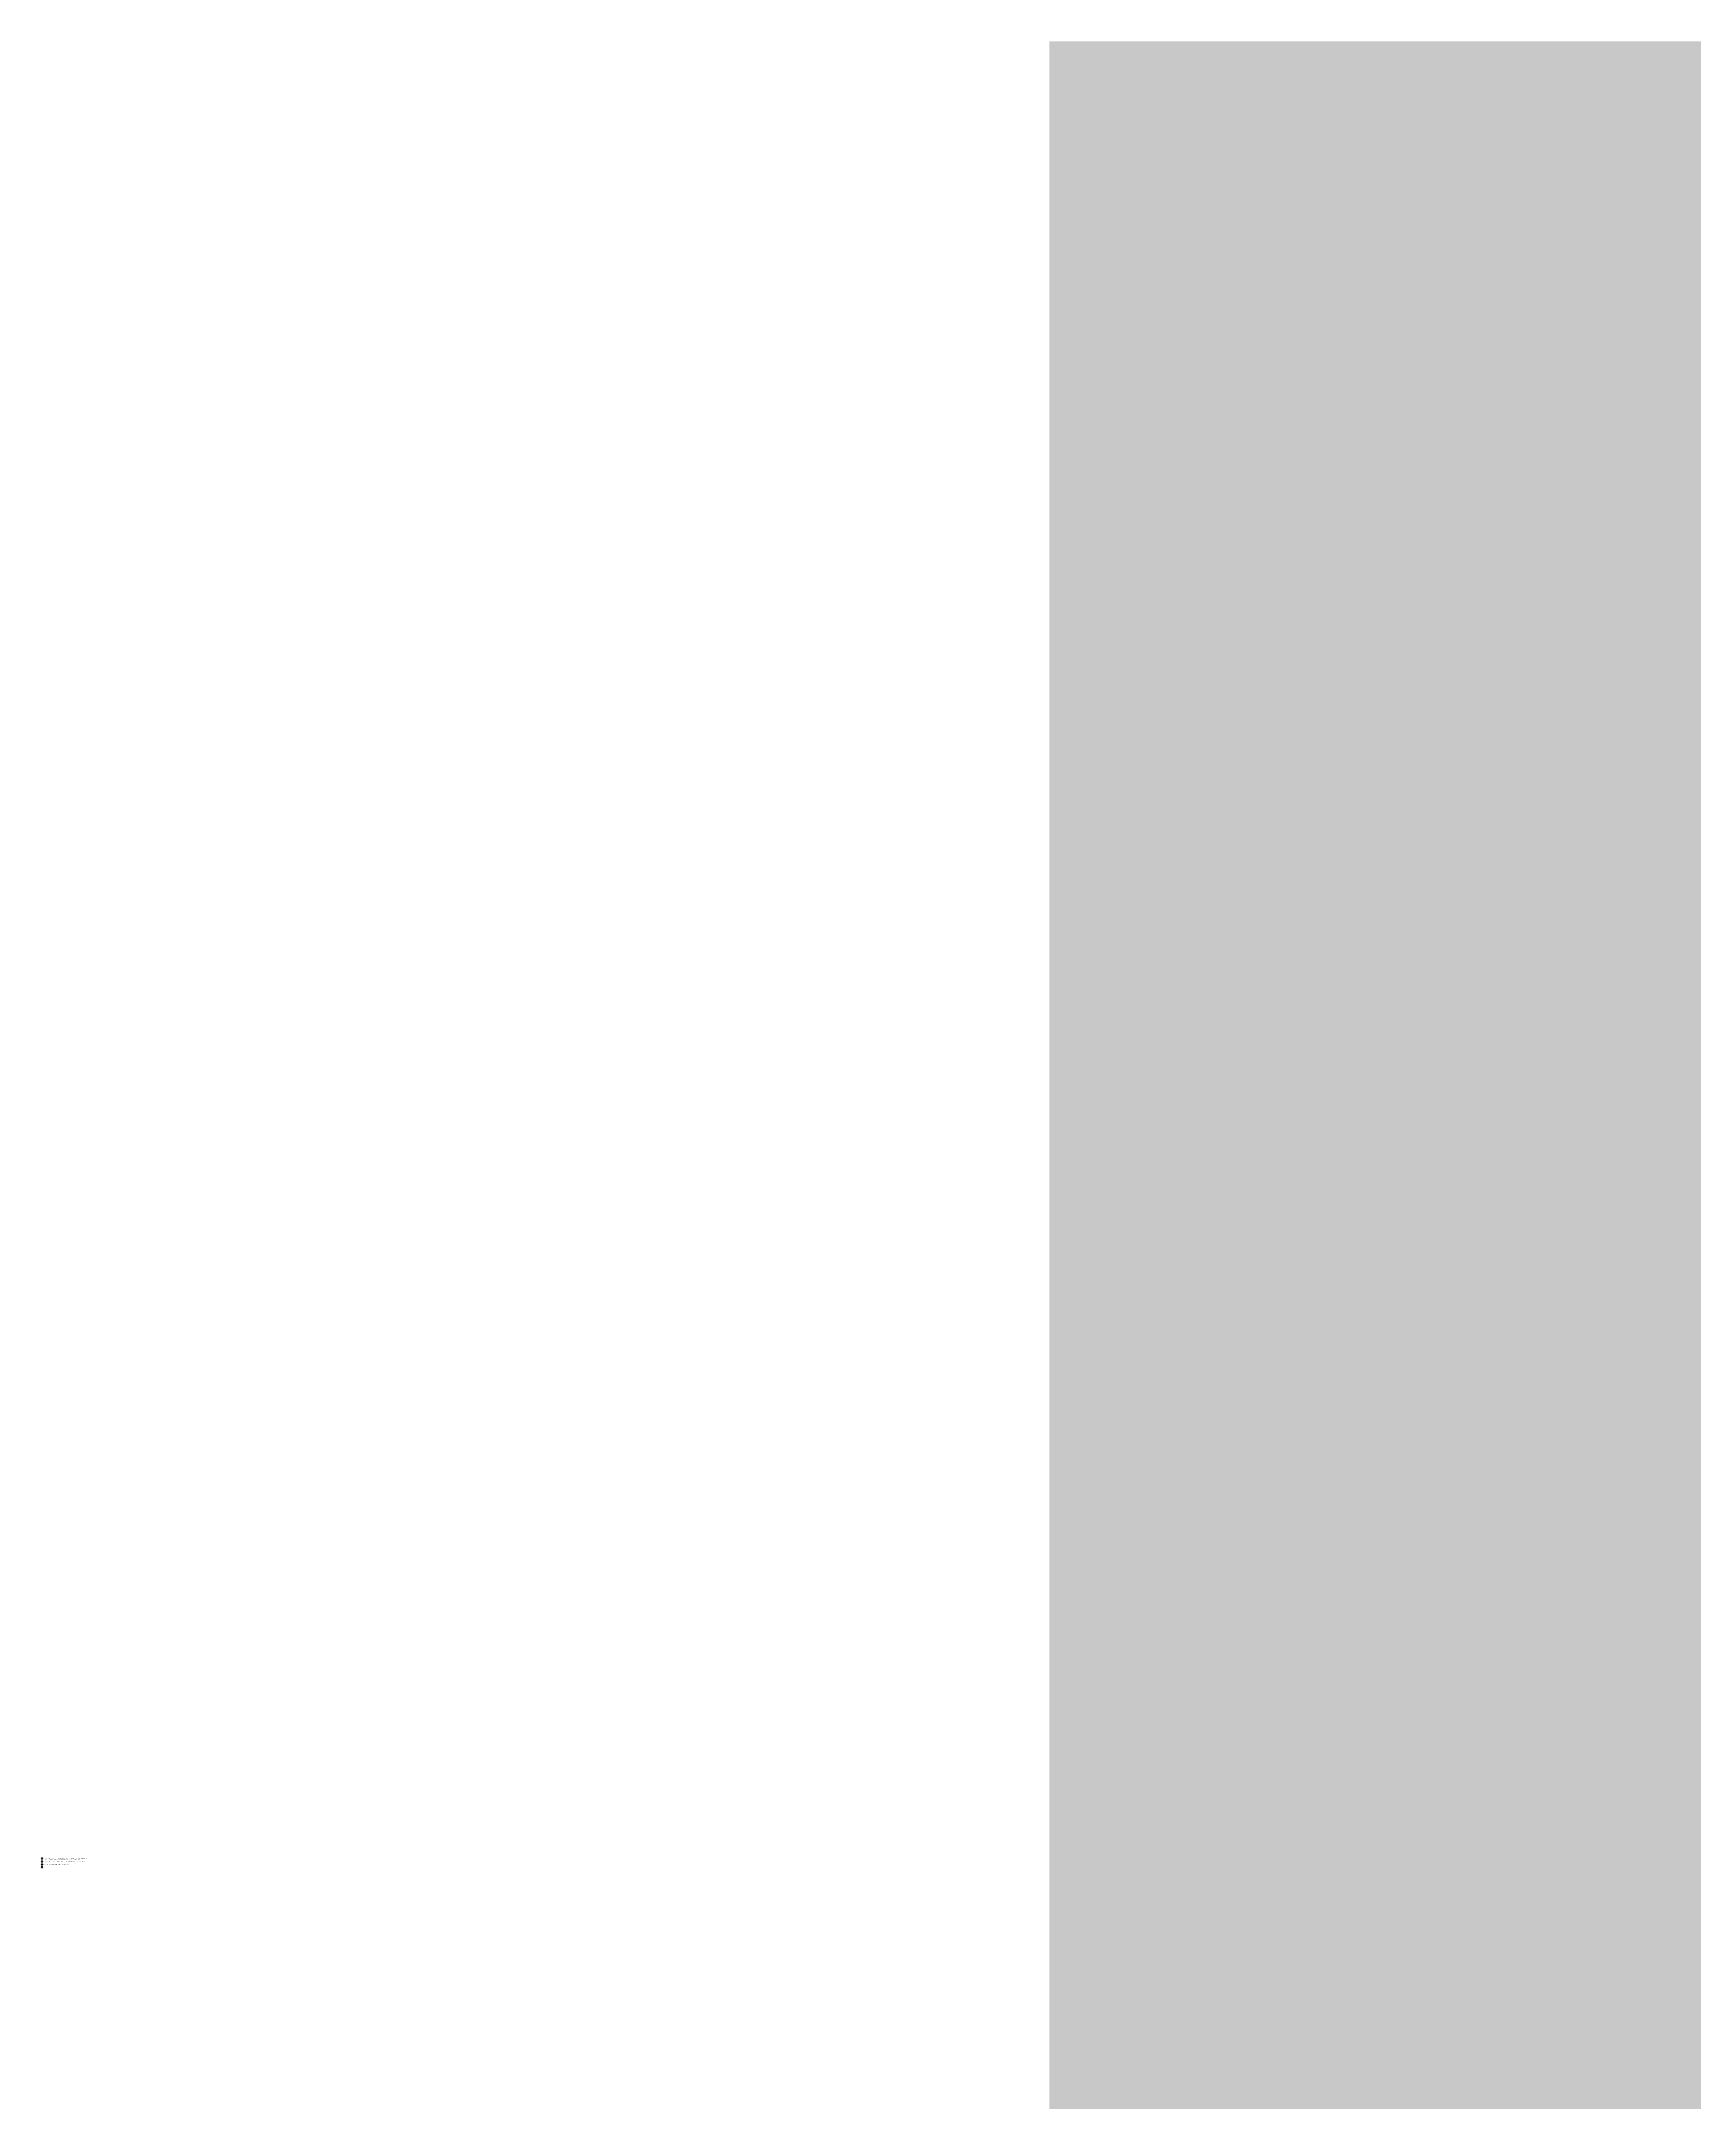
# Model space of a CAD drawing. Header units: inches. Extents: x 41 to 1584, y -595 to 378.
# Drawn here: x 41.4 to 280.4, y 74.9 to 373 of the extents above; entities that cross this region are included whole.
import ezdxf

# ---------------------------------------------------------------- set-up
doc = ezdxf.new("R2010")
doc.units = ezdxf.units.IN
doc.header["$MEASUREMENT"] = 0
for name, color, linetype, lineweight in [('A-ANNO-NOTE', 131, 'Continuous', 9), ('A-DETL-GENF', 92, 'Continuous', 9), ('G-ANNO-TEXT', 231, 'Continuous', 9)]:
    doc.layers.add(name, color=color, linetype=linetype, lineweight=lineweight)
doc.styles.add('Arial', font='arial.ttf', dxfattribs={"height": 0.09375})

# ---------------------------------------------------------------- blocks, each defined once
blk = doc.blocks.new('FORM Keynote Tag - Default w_arrow-62346-_A1003 - Partition Plan Keynotes')
at = {"layer": 'A-ANNO-NOTE', "lineweight": 20}
for p, q in [((41.45, 110.33), (41.4, 110.23)), ((41.45, 110.33), (41.56, 110.33)), ((41.61, 110.23), (41.56, 110.33)), ((41.4, 110.23), (41.45, 110.14)), ((41.45, 110.14), (41.56, 110.14)), ((41.56, 110.14), (41.61, 110.23))]:
    blk.add_line(p, q, dxfattribs=at)

msp = doc.modelspace()

# ---------------------------------------------------------------- hatches: boundary and pattern name
at = {"layer": 'A-DETL-GENF'}
h = msp.add_hatch(color=9, dxfattribs=at)
h.paths.add_polyline_path([(542.63, -380.32), (546.8, -366.56), (546.8, -307.17), (446.55, -307.17), (446.55, -95.21), (327.43, -95.21), (327.43, -21.59), (335.12, -21.59), (335.12, -89.21), (542.72, -89.21), (542.72, 373.01), (421.56, 373.01), (421.56, 359.53), (403.33, 359.53), (403.33, 228.53), (448.73, 228.53), (485.79, 277.77), (488.61, 275.65), (450.48, 225.03), (403.33, 225.03), (403.33, 29.79), (379.33, 29.79), (379.33, 38.29), (336.33, 38.29), (336.33, 29.79), (312.33, 29.79), (312.33, 41.79), (399.83, 41.79), (399.83, 137.79), (379.33, 137.79), (379.33, 142), (336.33, 142), (336.33, 137.79), (315.18, 137.79), (315.18, 110.79), (301.43, 110.79), (301.43, 176.79), (315.18, 176.79), (315.18, 149.79), (336.33, 149.79), (336.33, 145.29), (379.33, 145.29), (379.33, 149.79), (399.83, 149.79), (399.83, 245.91), (315.18, 245.91), (315.18, 218.79), (301.43, 218.79), (301.43, 278.79), (315.18, 278.79), (315.18, 249.19), (399.83, 249.19), (399.83, 349.79), (315.18, 349.79), (315.18, 320.79), (301.43, 320.79), (301.43, 373.01), (187.1, 373.01), (187.1, -319.17), (374.39, -319.17), (374.39, -343.99), (395.71, -347.02), (416.97, -350.49), (438.15, -354.39), (459.25, -358.72), (480.26, -363.48), (501.16, -368.67), (521.95, -374.28), (534.46, -377.93)], flags=0)
h.paths.add_polyline_path([(301.43, -21.59), (301.43, 68.79), (308.62, 68.79), (308.62, -21.59)], flags=0)
h.paths.add_polyline_path([(416.09, 363.03), (416.09, 373.01), (314.09, 373.01), (314.09, 363.03), (403.33, 363.03)], flags=0)

# ---------------------------------------------------------------- block references
at = {"layer": 'A-ANNO-NOTE', "lineweight": 20}
for p in [(0, 0), (0, -0.42), (0, -0.84), (0, -1.26)]:
    msp.add_blockref('FORM Keynote Tag - Default w_arrow-62346-_A1003 - Partition Plan Keynotes', p, dxfattribs=at)

# ---------------------------------------------------------------- texts
at = {"layer": 'A-ANNO-NOTE', "char_height": 0.0937, "width": 0.0872, "attachment_point": 2, "line_spacing_factor": 0.941778, "style": 'Arial'}
for s, insert in [('3', (41.51, 109.45)), ('4', (41.51, 109.03)), ('1', (41.51, 110.28)), ('2', (41.51, 109.86))]:
    msp.add_mtext(s, dxfattribs=dict(at, insert=insert))
at = {"layer": 'G-ANNO-TEXT', "color": 7, "char_height": 0.0937, "attachment_point": 1, "style": 'Arial'}
for s, insert, width in [('GC TO PROVIDE + INSTALL FRT BLOCKING IN WALL CAVITY AS REQUIRED AT THIS LOCATION FOR ', (41.71, 110.27), 7.7486), ('TENANT PROVIDED TV. COORDINATE W/ TENANT ON SIZE, LOCATION, AND HEIGHT. ', (41.71, 110.11), 6.6344), ('GC TO PROVIDE + INSTALL KV SHELVING. SEE ELEVATION 19/A6001 FOR MORE INFORMATION. ', (41.71, 109.82), 7.474), ('PARTITION TO MULLION CONNECTION. SEE DETAIL 3/ A003', (41.71, 109.4), 4.6113)]:
    msp.add_mtext(s, dxfattribs=dict(at, insert=insert, width=width))

doc.saveas('drawing.dxf')
